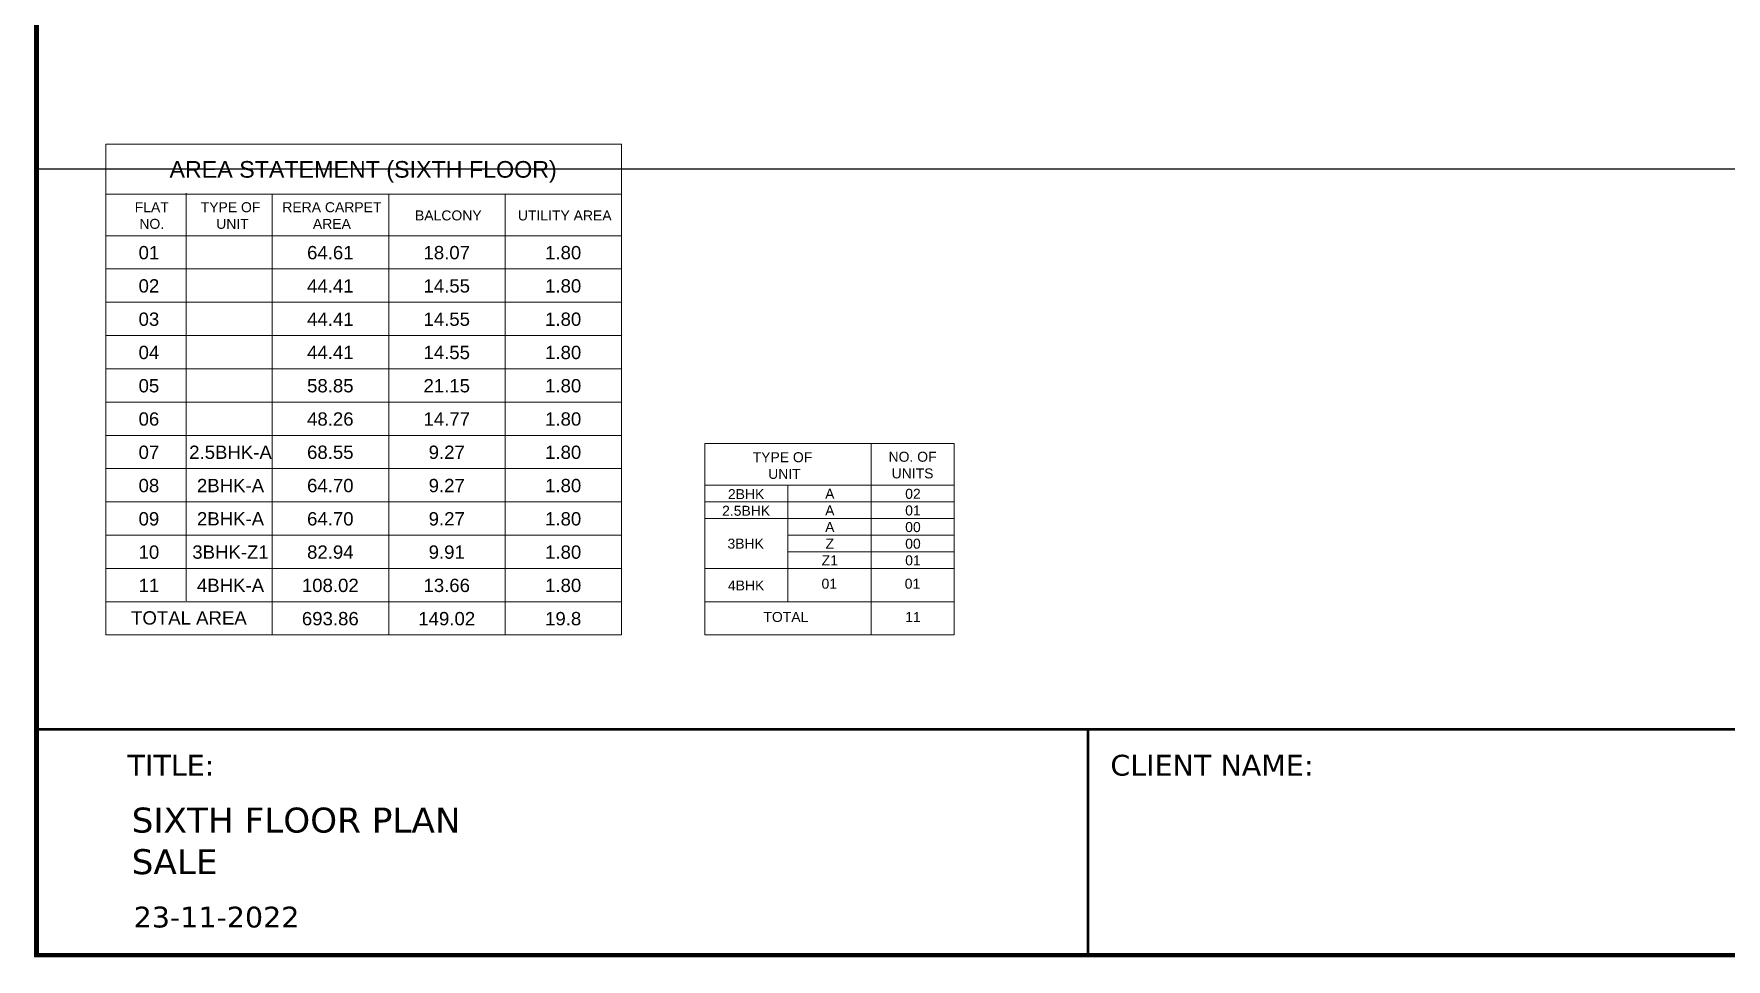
# Model space of a CAD drawing. Header units: inches. Extents: x 27644242 to 29005101, y -955243 to 216979.
# Drawn here: x 28689497 to 28740369, y -477242 to -449433 of the extents above; entities that cross this region are included whole.
import ezdxf

# ---------------------------------------------------------------- set-up
doc = ezdxf.new("R2010")
doc.units = ezdxf.units.IN
doc.header["$MEASUREMENT"] = 0
doc.layers.get('Defpoints').update_dxf_attribs({"color": 8})
doc.layers.add('ATA_FORMAT', color=7, linetype='Continuous', lineweight=50)
doc.layers.add('WALL', color=7, linetype='Continuous', lineweight=20)
doc.layers.add('ATA_FORMAT TEXT', color=7, linetype='Continuous')
doc.layers.add('text', color=7, linetype='Continuous')
doc.styles.add('AMITS', font='arial.ttf')
doc.styles.get("Standard").update_dxf_attribs({"font": 'swiss.ttf'})

msp = doc.modelspace()

# ---------------------------------------------------------------- linework, layer by layer
at = {"layer": 'ATA_FORMAT'}
for p, q in [((28798160.5280163, -470343.8032554333), (28689573.81143069, -470335.5796376849)), ((28721178.5042293, -470335.6201187978, -1.917575e-09), (28721178.16682124, -477164.7716865102, -1.917575e-09))]:
    msp.add_line(p, q, dxfattribs=at)
at = {"layer": 'Defpoints', "linetype": 'Continuous', "const_width": 154.4264220221692}
msp.add_lwpolyline([(28798160.52801821, -402914.7716758186), (28798160.5280163, -477164.7716757888), (28689573.81143069, -477164.7716734791), (28689573.8114326, -402914.7716735164)], close=True, dxfattribs=at)
at = {"layer": 'Defpoints', "color": 6, "ltscale": 500}
msp.add_lwpolyline([(28689580.45462368, -453486.7552682777), (28798167.17120834, -453486.7552682777), (28798167.17120834, -405191.5592077089), (28689580.45462368, -405191.5592077089)], close=True, dxfattribs=at)
at = {"layer": 'WALL', "ltscale": 500}
for p, q in [((28691664.85755417, -452749.8001517444), (28707164.85755417, -452749.8001517444)), ((28691664.85755417, -452749.8001517444), (28691664.85755417, -467499.4815789182)), ((28691664.85755417, -452749.8001517444), (28707164.85755417, -452749.8001517444)), ((28707164.85755417, -452749.8001517444), (28707164.85755417, -467499.4815789182)), ((28691664.85755417, -454249.4815789182), (28707164.85755417, -454249.4815789182)), ((28694075.2264807, -454223.8727007817), (28694075.2264807, -466473.8727007817)), ((28696664.85755417, -454249.4815789182), (28696664.85755417, -466499.4815789182)), ((28700164.85755417, -454249.4815789182), (28700164.85755417, -466499.4815789182)), ((28703664.85755417, -454249.4815789182), (28703664.85755417, -466499.4815789182)), ((28691664.85755417, -455499.4815789182), (28707164.85755417, -455499.4815789182)), ((28691664.85755417, -456499.4815789182), (28707164.85755417, -456499.4815789182)), ((28691664.85755417, -457499.4815789182), (28707164.85755417, -457499.4815789182)), ((28691664.85755417, -458499.4815789182), (28707164.85755417, -458499.4815789182)), ((28691664.85755417, -459499.4815789182), (28707164.85755417, -459499.4815789182)), ((28691664.85755417, -460499.4815789182), (28707164.85755417, -460499.4815789182)), ((28691664.85755417, -461499.4815789182), (28707164.85755417, -461499.4815789182)), ((28709664.85755464, -461749.4815789181), (28717164.85755464, -461749.4815789181)), ((28709664.85755464, -461749.4815789181), (28709664.85755464, -467499.4815789181)), ((28709664.85755464, -461749.4815789181), (28717164.85755464, -461749.4815789181)), ((28714664.85755464, -461749.4815789181), (28714664.85755464, -467499.4815789181)), ((28717164.85755464, -461749.4815789181), (28717164.85755464, -467499.4815789181)), ((28691664.85755417, -462499.4815789182), (28707164.85755417, -462499.4815789182)), ((28709664.85755464, -462999.4815789181), (28717164.85755464, -462999.4815789181)), ((28712164.85755464, -462999.4815789181), (28712164.85755464, -466499.4815789181)), ((28691664.85755417, -463499.4815789182), (28707164.85755417, -463499.4815789182)), ((28709664.85755464, -463499.4815789181), (28717164.85755464, -463499.4815789181)), ((28712164.85755464, -463499.4815789181), (28717164.85755464, -463499.4815789181)), ((28709664.85755464, -463999.4815789181), (28717164.85755464, -463999.4815789181)), ((28712164.85755464, -463999.4815789181), (28717164.85755464, -463999.4815789181)), ((28691664.85755417, -464499.4815789182), (28707164.85755417, -464499.4815789182)), ((28712164.85755464, -464499.4815789181), (28717164.85755464, -464499.4815789181)), ((28712164.85755464, -464999.4815789181), (28717164.85755464, -464999.4815789181)), ((28691664.85755417, -465499.4815789182), (28707164.85755417, -465499.4815789182)), ((28709664.85755464, -465499.4815789181), (28717164.85755464, -465499.4815789181)), ((28691664.85755417, -466499.4815789182), (28707164.85755417, -466499.4815789182)), ((28696664.85755417, -466499.4815789182), (28696664.85755417, -467499.4815789182)), ((28700164.85755417, -466499.4815789182), (28700164.85755417, -467499.4815789182)), ((28703664.85755417, -466499.4815789182), (28703664.85755417, -467499.4815789182)), ((28709664.85755464, -466499.4815789181), (28717164.85755464, -466499.4815789181)), ((28691664.85755417, -467499.4815789182), (28707164.85755417, -467499.4815789182)), ((28709664.85755464, -467499.4815789181), (28717164.85755464, -467499.4815789181))]:
    msp.add_line(p, q, dxfattribs=at)

# ---------------------------------------------------------------- texts
at = {"layer": 'ATA_FORMAT TEXT', "ltscale": 10, "attachment_point": 1, "rotation": 359.99716919179184}
for s, width, insert, char_height in [('{\\fVerdana|b0|i0|c0|p34;TITLE:}', 43.03389641996762, (28692313.52131915, -471100.8314974168, -1.917575e-09), 625), ('{\\fVerdana|b0|i0|c0|p34;CLIENT NAME:}', 9651.650664459914, (28721857.74021601, -471100.8727791766, -1.917575e-09), 625), ('{\\fVerdana|b0|i0|c0|p34;SIXTH FLOOR PLAN\\PSALE}', 22530.57236035541, (28692438.52131915, -472686.9122193838, -1.917575e-09), 750), ('{\\fVerdana|b0|i0|c0|p34;23-11-2022}', 25.6002801094013, (28692496.57184672, -475664.8375806147, -1.917575e-09), 625)]:
    msp.add_mtext_dynamic_manual_height_columns(s, width=width, gutter_width=9.687955009770244, heights=[0], dxfattribs=dict(at, insert=insert, char_height=char_height))
at = {"layer": 'text', "ltscale": 100, "attachment_point": 1, "style": 'AMITS'}
for s, insert, char_height, width in [('AREA STATEMENT (SIXTH FLOOR)', (28693574.04856983, -453255.4541094119), 500, 15316.49951249361), ('\\pxqc;FLAT \\PNO.', (28692075.80083499, -454492.910169626), 300, 1930.349796574563), ('\\pxqc;TYPE OF\\P\\pt2; UNIT', (28694314.45399042, -454492.910169626), 300, 2189.063659064472), ('\\pxqc;RERA CARPET \\PAREA', (28696829.83875533, -454492.910169626), 300, 3252.524869401008), ('\\pxqc;BALCONY', (28700329.83875533, -454740.0555260627), 300, 3252.524869401008), ('\\pxqc;UTILITY AREA', (28703829.83875533, -454740.0555260627), 300, 3252.524869401008), ('\\pxqc;01', (28691990.38245362, -455808.2174346568), 400, 1930.349796574563), ('\\pxqc;64.61', (28697005.76721852, -455808.2174346568), 400, 2805.349526595324), ('\\pxqc;18.07', (28700505.76721852, -455808.2174346568), 400, 2805.349526595324), ('\\pxqc;1.80', (28704005.76721852, -455808.2174346568), 400, 2805.349526595324), ('\\pxqc;02', (28691990.38245362, -456808.2174346568), 400, 1930.349796574563), ('\\pxqc;44.41', (28697005.76721852, -456808.2174346568), 400, 2805.349526595324), ('\\pxqc;14.55', (28700505.76721852, -456808.2174346568), 400, 2805.349526595324), ('\\pxqc;1.80', (28704005.76721852, -456808.2174346568), 400, 2805.349526595324), ('\\pxqc;03', (28691990.38245362, -457808.2174346568), 400, 1930.349796574563), ('\\pxqc;44.41', (28697005.76721852, -457808.2174346568), 400, 2805.349526595324), ('\\pxqc;14.55', (28700505.76721852, -457808.2174346568), 400, 2805.349526595324), ('\\pxqc;1.80', (28704005.76721852, -457808.2174346568), 400, 2805.349526595324), ('\\pxqc;04', (28691990.38245362, -458808.2174346568), 400, 1930.349796574563), ('\\pxqc;44.41', (28697005.76721852, -458808.2174346568), 400, 2805.349526595324), ('\\pxqc;14.55', (28700505.76721852, -458808.2174346568), 400, 2805.349526595324), ('\\pxqc;1.80', (28704005.76721852, -458808.2174346568), 400, 2805.349526595324), ('\\pxqc;05', (28691990.38245362, -459808.2174346568), 400, 1930.349796574563), ('\\pxqc;58.85', (28697005.76721852, -459808.2174346568), 400, 2805.349526595324), ('\\pxqc;21.15', (28700505.76721852, -459808.2174346568), 400, 2805.349526595324), ('\\pxqc;1.80', (28704005.76721852, -459808.2174346568), 400, 2805.349526595324), ('\\pxqc;06', (28691990.38245362, -460808.2174346568), 400, 1930.349796574563), ('\\pxqc;48.26', (28697005.76721852, -460808.2174346568), 400, 2805.349526595324), ('\\pxqc;14.77', (28700505.76721852, -460808.2174346568), 400, 2805.349526595324), ('\\pxqc;1.80', (28704005.76721852, -460808.2174346568), 400, 2805.349526595324), ('\\pxqc;07', (28691990.38245362, -461808.2174346568), 400, 1930.349796574563), ('\\pxqc;2.5BHK-A', (28694005.76721852, -461808.2174346568), 400, 2805.349526595324), ('\\pxqc;68.55', (28697005.76721852, -461808.2174346568), 400, 2805.349526595324), ('\\pxqc;9.27', (28700505.76721852, -461808.2174346568), 400, 2805.349526595324), ('\\pxqc;1.80', (28704005.76721852, -461808.2174346568), 400, 2805.349526595324), ('\\pxqc;TYPE OF\\P\\pt2; UNIT', (28709814.45399089, -462006.3717039452), 300, 4374.280071698129), ('\\pxqc;NO. OF UNITS', (28714946.57010611, -461992.910169626), 300, 1930.349796574563), ('\\pxqc;08', (28691990.38245362, -462808.2174346568), 400, 1930.349796574563), ('\\pxqc;2BHK-A', (28694005.76721852, -462808.2174346568), 400, 2805.349526595324), ('\\pxqc;64.70', (28697005.76721852, -462808.2174346568), 400, 2805.349526595324), ('\\pxqc;9.27', (28700505.76721852, -462808.2174346568), 400, 2805.349526595324), ('\\pxqc;1.80', (28704005.76721852, -462808.2174346568), 400, 2805.349526595324), ('\\pxqc;2BHK', (28709505.76721899, -463116.1508486329), 300, 2805.349526595324), ('\\pxqc;A', (28710771.15144395, -463106.2944200361), 300, 5305.349526595324), ('\\pxqc;02', (28713271.15144395, -463106.2944200361), 300, 5305.349526595324), ('\\pxqc;09', (28691990.38245362, -463808.2174346568), 400, 1930.349796574563), ('\\pxqc;2BHK-A', (28694005.76721852, -463808.2174346568), 400, 2805.349526595324), ('\\pxqc;64.70', (28697005.76721852, -463808.2174346568), 400, 2805.349526595324), ('\\pxqc;9.27', (28700505.76721852, -463808.2174346568), 400, 2805.349526595324), ('\\pxqc;1.80', (28704005.76721852, -463808.2174346568), 400, 2805.349526595324), ('\\pxqc;2.5BHK', (28709505.76721899, -463616.1508486329), 300, 2805.349526595324), ('\\pxqc;A', (28710771.15144395, -463606.2944200361), 300, 5305.349526595324), ('\\pxqc;01', (28713271.15144395, -463606.2944200361), 300, 5305.349526595324), ('\\pxqc;A', (28710771.15144395, -464106.2944200361), 300, 5305.349526595324), ('\\pxqc;00', (28713271.15144395, -464106.2944200361), 300, 5305.349526595324), ('\\pxqc;10', (28691990.38245362, -464808.2174346568), 400, 1930.349796574563), ('\\pxqc;3BHK-Z1', (28694005.76721852, -464808.2174346568), 400, 2805.349526595324), ('\\pxqc;82.94', (28697005.76721852, -464808.2174346568), 400, 2805.349526595324), ('\\pxqc;9.91', (28700505.76721852, -464808.2174346568), 400, 2805.349526595324), ('\\pxqc;1.80', (28704005.76721852, -464808.2174346568), 400, 2805.349526595324), ('\\pxqc;3BHK', (28709492.30568468, -464604.3711894336), 300, 2805.349526595324), ('\\pxqc;Z', (28710771.15144395, -464606.2944200361), 300, 5305.349526595324), ('\\pxqc;00', (28713271.15144395, -464606.2944200361), 300, 5305.349526595324), ('\\pxqc;Z1', (28710771.15144395, -465106.2944200361), 300, 5305.349526595324), ('\\pxqc;01', (28713271.15144395, -465106.2944200361), 300, 5305.349526595324), ('\\pxqc;11', (28691990.38245362, -465808.2174346568), 400, 1930.349796574563), ('\\pxqc;4BHK-A', (28694005.76721852, -465808.2174346568), 400, 2805.349526595324), ('\\pxqc;108.02', (28697005.76721852, -465808.2174346568), 400, 2805.349526595324), ('\\pxqc;13.66', (28700505.76721852, -465808.2174346568), 400, 2805.349526595324), ('\\pxqc;1.80', (28704005.76721852, -465808.2174346568), 400, 2805.349526595324), ('\\pxqc;4BHK', (28709505.76721899, -465862.0635718888), 300, 2805.349526595324), ('\\pxqc;01', (28712005.76721899, -465808.2174346567), 300, 2805.349526595324), ('\\pxqc;01', (28714505.76721899, -465808.2174346567), 300, 2805.349526595324), ('\\pxqc;TOTAL AREA', (28691182.69039513, -466786.6789797639), 400, 5949.963940951973), ('\\pxqc;693.86', (28697005.76721852, -466808.2174346568), 400, 2805.349526595324), ('\\pxqc;149.02', (28700505.76721852, -466808.2174346568), 400, 2805.349526595324), ('\\pxqc;19.8', (28704005.76721852, -466808.2174346568), 400, 2805.349526595324), ('\\pxqc;TOTAL', (28710700.47838883, -466808.2174346567), 300, 2805.349526595324), ('\\pxqc;{\\C1;11}', (28713271.15144395, -466808.2174346567), 300, 5305.349526595324)]:
    msp.add_mtext(s, dxfattribs=dict(at, insert=insert, char_height=char_height, width=width))

doc.saveas('drawing.dxf')
